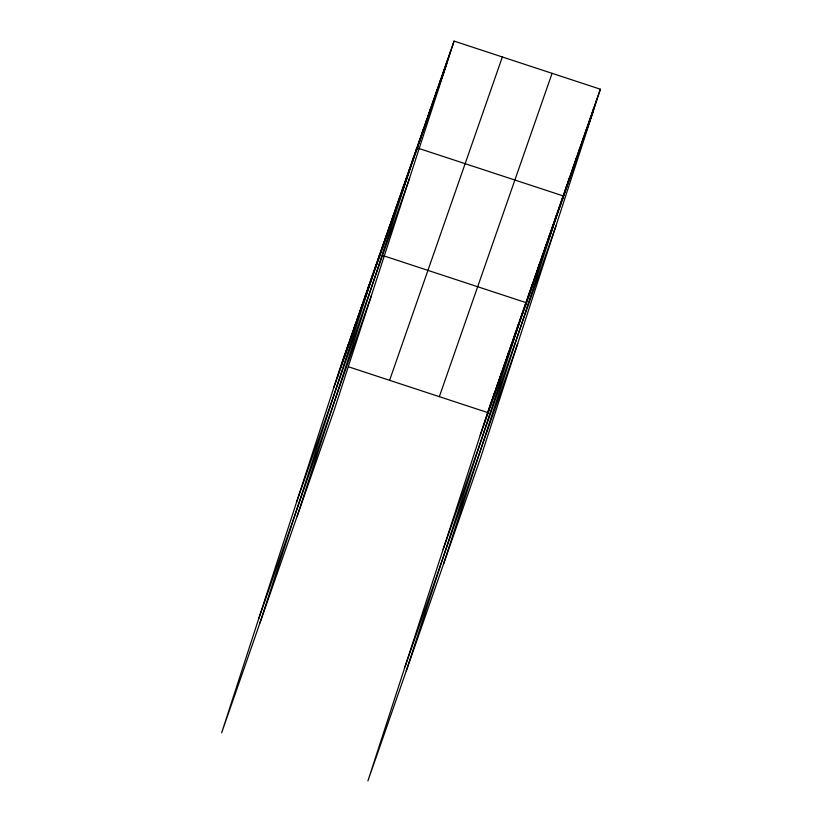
<?xml version="1.0" encoding="UTF-8"?>
<svg xmlns="http://www.w3.org/2000/svg" width="822" height="822" viewBox="0 0 822 822"><rect width="100%" height="100%" fill="white"/><g stroke="black" fill="none" stroke-linecap="round" stroke-linejoin="round"><path stroke-width="1.23" d="M337.431 377.154L344.808 354.446M340.914 367.167L348.302 344.449M344.397 357.169L351.785 334.451M347.891 347.172L355.268 324.464M351.374 337.184L358.752 314.466M354.857 327.187L362.235 304.469M358.341 317.189L365.718 294.482M361.824 307.202L369.212 284.484M365.317 297.204L372.695 274.486M368.801 287.207L376.178 264.499M259.978 622.86L379.661 254.501M375.664 267.52L383.042 244.802M379.045 257.82L386.432 235.102M382.435 248.121L389.813 225.403M385.816 238.411L393.193 215.703M389.196 228.711L396.574 206.003M392.577 219.012L399.954 196.304M395.957 209.312L403.345 186.604M399.348 199.612L406.726 176.905M402.729 189.913L410.106 167.205M406.109 180.213L413.487 157.505M297.184 516.154L416.867 147.806L563.152 195.903L443.469 564.262M412.87 160.814L420.258 138.106M416.261 151.114L423.638 128.396M419.641 141.415L427.019 118.697M423.022 131.715L430.399 108.997M426.402 122.016L433.78 99.298M429.783 112.316L437.17 89.598M433.173 102.616L440.551 79.898M436.554 92.917L443.931 70.199M439.934 83.217L447.312 60.499M443.315 73.518L450.692 50.8M454.083 41.1L334.39 409.459L221.642 732.792L341.325 364.434L454.083 41.1L600.358 89.208L480.675 457.566L367.917 780.9L487.61 412.541L600.358 89.208M483.716 425.262L491.094 402.554M487.199 415.264L494.577 392.556M490.683 405.277L498.06 382.559M494.166 395.279L501.543 372.572M497.649 385.282L505.037 362.574M501.132 375.294L508.52 352.576M504.626 365.297L512.003 342.589M508.109 355.31L515.486 332.591M511.592 345.312L518.97 322.594M515.075 335.314L522.453 312.607M406.253 670.968L525.946 302.609L383.288 255.693M521.949 315.617L529.327 292.909M525.33 305.918L532.707 283.21M528.71 296.218L536.088 273.51M532.091 286.518L539.468 263.811M535.471 276.819L542.859 254.111M538.862 267.119L546.24 244.411M542.243 257.42L549.62 234.712M545.623 247.72L553.001 225.012M549.004 238.02L556.381 215.313M552.384 228.321L559.772 205.603M559.155 208.922L566.533 186.204M562.536 199.222L569.913 176.504M565.916 189.522L573.294 166.804M569.297 179.823L576.684 157.105M572.687 170.123L580.065 147.405M576.068 160.424L583.445 137.706M579.448 150.724L586.826 128.006M582.829 141.024L590.206 118.306M586.209 131.315L593.597 108.607M589.6 121.615L596.978 98.907M333.948 387.152L446.695 63.818M296.886 501.215L409.644 177.871M258.704 618.73L371.452 295.396M389.597 380.309L502.355 56.975M439.338 396.666L552.086 73.333M480.223 435.259L592.981 111.915M443.161 549.322L555.919 225.978M404.979 666.837L517.737 343.504M348.569 366.818L487.61 412.541"/></g></svg>
